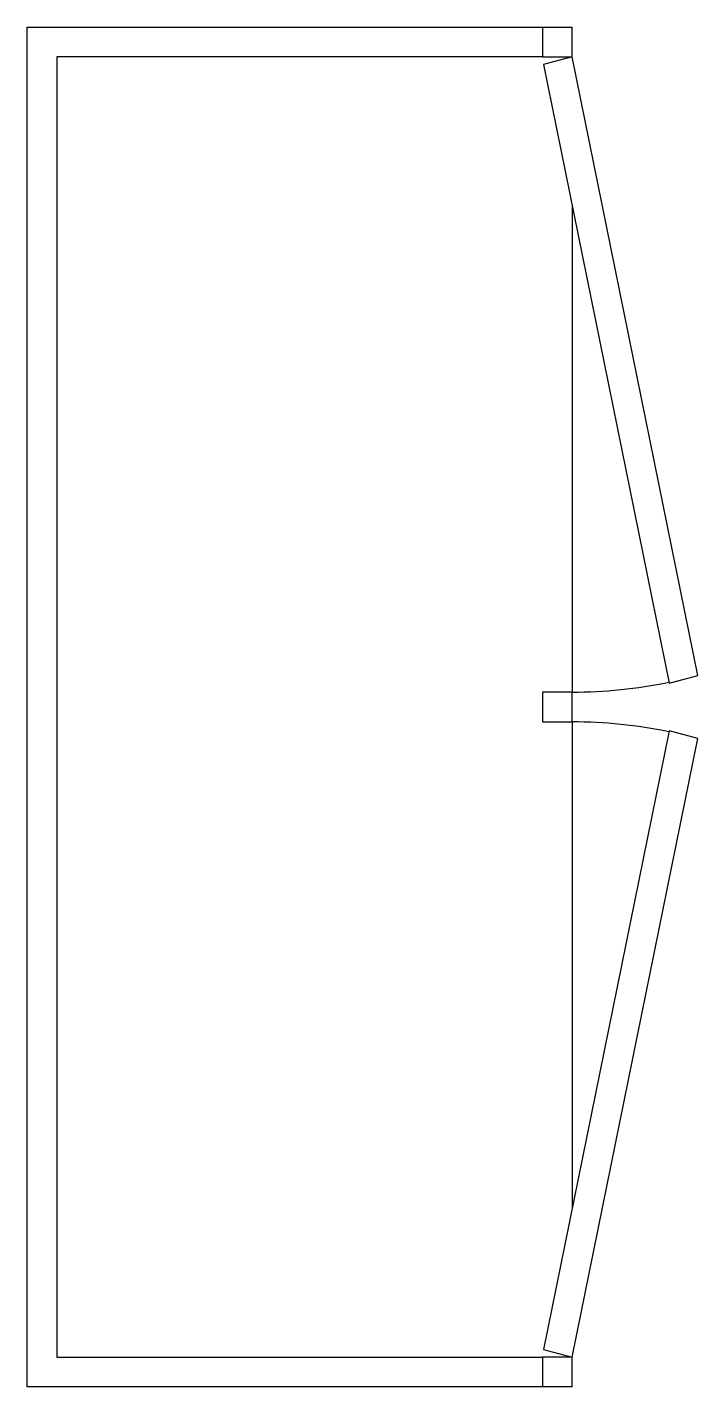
# Model space of a CAD drawing. Header units: millimetres. Extents: x 0 to 592, y 0 to 1200.
import ezdxf

# ---------------------------------------------------------------- set-up
doc = ezdxf.new("R2010")
doc.units = ezdxf.units.MM
doc.layers.add('Furniture_家具', color=253, linetype='Continuous')

msp = doc.modelspace()

# ---------------------------------------------------------------- linework, layer by layer
at = {"layer": 'Furniture_家具'}
for p, q in [((0, 0), (0, 1200)), ((0, 1200), (481.2, 1200)), ((455, 1200), (455, 1173.8)), ((481.2, 1173.8), (481.2, 1200)), ((455, 1173.8), (26.2, 1173.8)), ((26.2, 1173.8), (26.2, 26.2)), ((455, 1173.8), (481.2, 1173.8)), ((481.2, 1173.8), (455.9, 1167)), ((455.9, 1167), (566.9, 620.9)), ((592.2, 627.7), (481.2, 1173.8)), ((481.2, 1042.2), (481.2, 613.1)), ((566.9, 620.9), (592.2, 627.7)), ((481.2, 613.1), (455, 613.1)), ((455, 613.1), (455, 586.9)), ((481.2, 586.9), (481.2, 613.1)), ((455, 586.9), (481.2, 586.9)), ((566.9, 579.1), (455.9, 33)), ((481.2, 586.9), (481.2, 157.8)), ((592.2, 572.3), (566.9, 579.1)), ((481.2, 26.2), (592.2, 572.3)), ((26.2, 26.2), (455, 26.2)), ((481.2, 26.2), (455, 26.2)), ((455, 26.2), (455, 0)), ((455.9, 33), (481.2, 26.2)), ((481.2, 0), (481.2, 26.2)), ((481.2, 0), (0, 0))]:
    msp.add_line(p, q, dxfattribs=at)
for centre, start, end in [((481.2, 1041.9), 270, 281.4899), ((481.2, 158.1), 78.5101, 90)]:
    msp.add_arc(centre, 428.7, start, end, dxfattribs=at)

doc.saveas('drawing.dxf')
